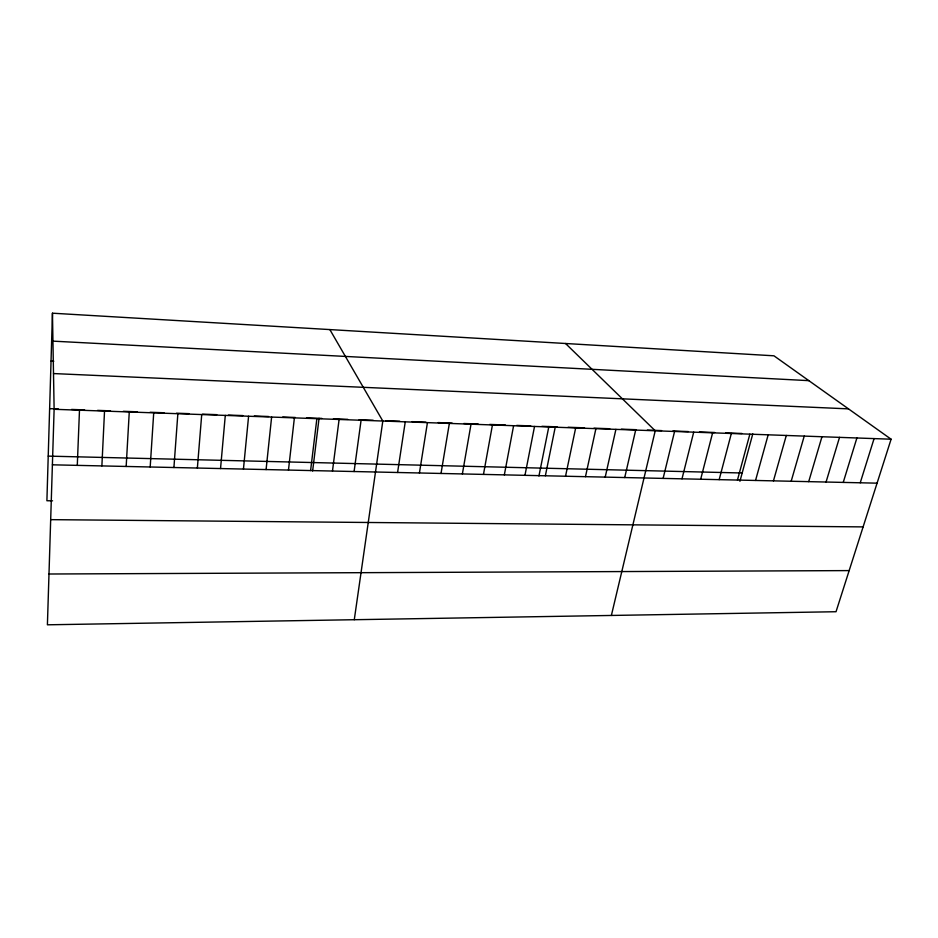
<?xml version="1.0" encoding="UTF-8"?>
<svg xmlns="http://www.w3.org/2000/svg" width="938" height="938" viewBox="0 0 938 938"><rect width="100%" height="100%" fill="white"/><g stroke="black" fill="none" stroke-linecap="round" stroke-linejoin="round"><path stroke-width="1.41" d="M52.458 313.198L54.123 409.285L47.404 624.802L836.028 611.728L891.1 439.207L773.956 355.807L52.458 313.198L46.9 500.74L52.575 500.822M77.291 465.377L79.484 410.199M101.879 465.916L104.528 411.09M126.173 466.456L129.268 411.97M150.186 466.995L153.715 412.849M173.917 467.523L177.857 413.705M197.367 468.039L201.717 414.561M220.536 468.554L225.296 415.405M243.446 469.07L248.593 416.238M266.087 469.575L271.621 417.058M288.47 470.067L294.38 417.879M310.595 470.559L316.868 418.676M312.635 470.993L319.049 418.313M332.474 471.052L339.099 419.474M354.095 471.533L361.083 420.259M354.283 619.713L382.81 421.033L329.848 329.578M397.583 472.494L405.251 421.842M419.427 472.987L427.435 422.628M441.024 473.467L449.361 423.413M462.375 473.936L471.017 424.187M483.469 474.405L492.438 424.949M504.339 474.874L513.602 425.711M524.963 475.332L534.531 426.462M538.928 476.012L548.859 426.556M545.365 475.777L555.226 427.2M565.532 476.234L575.674 427.927M585.488 476.68L595.9 428.654M605.209 477.114L615.903 429.37M624.72 477.548L635.671 430.073M611.377 615.445L655.228 430.776L565.532 343.496M663.119 478.403L674.574 431.468M681.996 478.826L693.71 432.148M700.686 479.236L712.622 432.828M719.165 479.646L731.347 433.497M737.456 480.057L749.861 434.153M739.93 481.288L752.792 433.872M755.547 480.455L768.175 434.81M773.451 480.854L786.302 435.455M791.18 481.253L804.229 436.1M808.708 481.64L821.969 436.733M826.061 482.026L839.522 437.354M843.239 482.402L856.898 437.976M860.24 482.789L874.087 438.597M48.987 574.009L849.16 570.597M50.687 519.652L863.101 526.898M52.399 464.814L877.065 483.164M48.225 456.114L742.181 472.998M49.632 408.651L58.414 408.968M71.569 409.437L84.608 409.906M97.575 410.375L110.485 410.844M123.277 411.301L137.405 411.805M150.068 412.263L163.998 412.755M176.473 413.201L188.89 413.646M202.549 414.139L216.76 414.655M228.415 415.065L242.848 415.581M254.315 415.991L268.573 416.507M282.737 417.011L295.364 417.469M306.538 417.867L321.922 418.418M333.436 418.829L347.728 419.345M359.102 419.755L373.218 420.259M385.811 420.705L399.729 421.209M412.181 421.654L425.887 422.147M438.14 422.581L452.128 423.085M463.794 423.507L478.228 424.023M489.706 424.433L505.383 424.996M516.709 425.406L530.756 425.911M541.894 426.309L557.137 426.849M568.135 427.247L584.515 427.834M593.989 428.174L609.759 428.736M621.402 429.158L635.858 429.674M647.349 430.085L661.595 430.601M672.898 430.999L688.328 431.562M699.467 431.961L714.674 432.5M725.649 432.899L741.97 433.485M54.123 409.285L891.1 439.207M53.501 373.559L848.491 408.874M51.039 361.071L53.818 361.212M52.938 341.139L808.861 380.652"/></g></svg>
